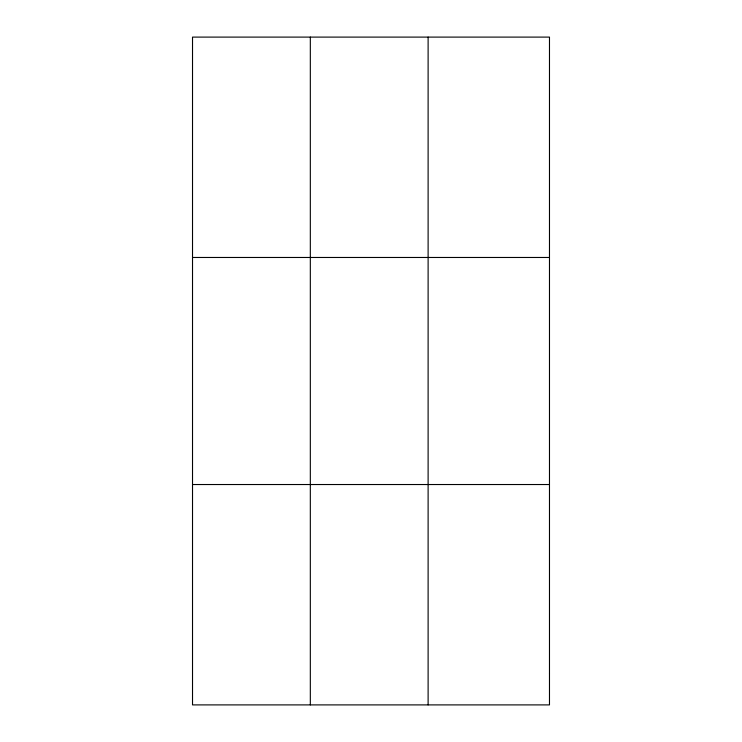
<?xml version="1.0" encoding="UTF-8"?>
<svg xmlns="http://www.w3.org/2000/svg" width="742" height="742" viewBox="0 0 742 742"><rect width="100%" height="100%" fill="white"/><g stroke="black" fill="none" stroke-linecap="round" stroke-linejoin="round"><path stroke-width="1.11" d="M310.323 37.1L310.323 704.9M428.115 37.1L428.115 704.9M192.521 257.474L549.479 257.474M192.521 484.526L549.479 484.526M549.479 673.421L549.479 704.9L192.521 704.9L192.521 37.1L549.479 37.1L549.479 673.421"/></g></svg>
